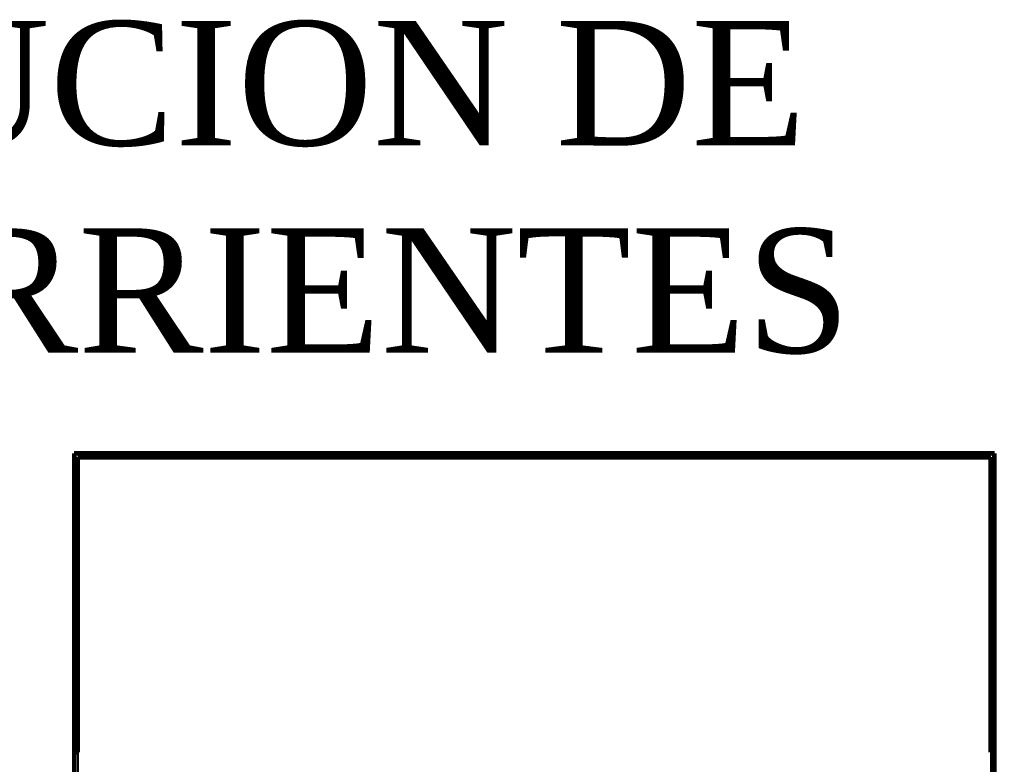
# Model space of a CAD drawing. Header units: metres. Extents: x 29 to 562, y -33 to 369.
# Drawn here: x 199.96 to 239.16, y 203.32 to 233.25 of the extents above; entities that cross this region are included whole.
import ezdxf

# ---------------------------------------------------------------- set-up
doc = ezdxf.new("R2010")
doc.units = ezdxf.units.M
doc.header["$LTSCALE"] = 2
doc.layers.add('A-WALL', color=7, linetype='Continuous', lineweight=60)
doc.layers.add('S-WALL', color=7, linetype='Continuous', lineweight=60)
doc.layers.add('S-PLAT', color=7, linetype='Continuous')
doc.styles.get("Standard").update_dxf_attribs({"font": 'arial.ttf'})

msp = doc.modelspace()

# ---------------------------------------------------------------- linework, layer by layer
at = {"layer": 'A-WALL'}
for p, q in [((239.159, 215.819), (202.159, 215.819)), ((202.159, 215.819), (202.159, 176.819)), ((239.159, 176.819), (239.159, 215.819))]:
    msp.add_line(p, q, dxfattribs=at)
at = {"layer": 'S-PLAT'}
for p, q in [((202.309, 203.819), (202.309, 202.819)), ((239.009, 203.819), (239.009, 187.819))]:
    msp.add_line(p, q, dxfattribs=at)
at = {"layer": 'S-WALL'}
for p, q in [((202.309, 203.819), (202.309, 215.669)), ((202.309, 203.819), (202.309, 215.669)), ((202.309, 215.669), (239.009, 215.669)), ((239.009, 203.819), (239.009, 215.669)), ((202.159, 203.819), (202.309, 203.819))]:
    msp.add_line(p, q, dxfattribs=at)

# ---------------------------------------------------------------- texts
at = {"insert": (198.965, 233.192), "char_height": 5, "attachment_point": 2}
msp.add_mtext_dynamic_manual_height_columns('{\\fTimes New Roman|b0|i0|c0|p18;DISTRIBUCION DE TOMACORRIENTES}', width=69.93919, gutter_width=12.5, heights=[0], dxfattribs=at)

doc.saveas('drawing.dxf')
